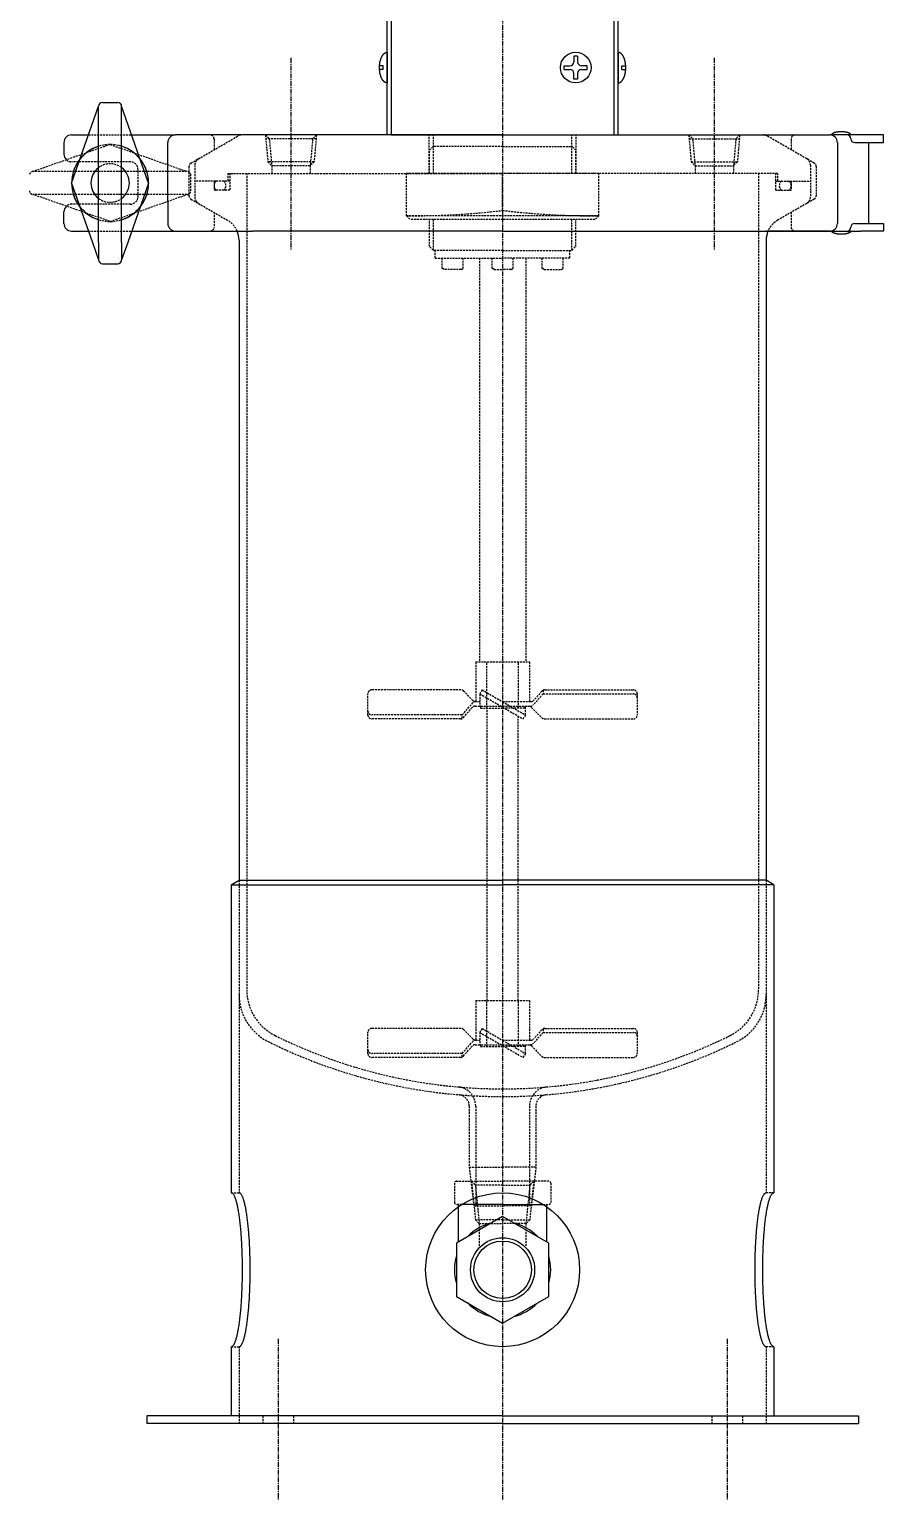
# Model space of a CAD drawing. Extents: x 249 to 1051, y 18 to 996.
# Drawn here: x 643.5 to 865.5, y 70.5 to 452.9 of the extents above; entities that cross this region are included whole.
import ezdxf

# ---------------------------------------------------------------- set-up
doc = ezdxf.new("R2010")
doc.units = 0
doc.linetypes.add('CENTER', pattern=[2, 1.25, -0.25, 0.25, -0.25])
doc.linetypes.add('DASHED', pattern=[0.75, 0.5, -0.25])
doc.layers.get('0').update_dxf_attribs({"linetype": 'CONTINUOUS'})
doc.layers.add('CENTER', color=1, linetype='CENTER')

msp = doc.modelspace()

# ---------------------------------------------------------------- linework, layer by layer
at = {"color": 7, "linetype": 'CONTINUOUS'}
for p, q in [((736.5, 425.52), (736.5, 505.52)), ((796.5, 425.52), (796.5, 505.52)), ((737.5, 460.52), (737.5, 425.52)), ((795.5, 425.52), (795.5, 460.52)), ((736.5, 447), (736.5, 439.03)), ((786, 446.02), (785, 446.02)), ((785, 446.02), (785, 444.52)), ((786, 446.02), (786, 444.52)), ((796.5, 447), (796.5, 439.03)), ((735.5, 443.52), (734.52, 443.52)), ((735.5, 442.52), (734.52, 442.52)), ((735.5, 442.52), (735.5, 443.52)), ((782.5, 442.52), (782.5, 443.52)), ((782.5, 443.52), (784, 443.52)), ((782.5, 442.52), (784, 442.52)), ((785, 440.02), (785, 441.52)), ((786, 440.02), (785, 440.02)), ((786, 441.52), (786, 440.02)), ((788.5, 443.52), (787, 443.52)), ((787, 442.52), (788.5, 442.52)), ((788.5, 442.52), (788.5, 443.52)), ((797.5, 443.52), (798.49, 443.52)), ((797.5, 442.52), (797.5, 443.52)), ((797.5, 442.52), (798.49, 442.52)), ((654.5, 413.02), (661.5, 432.98)), ((654.5, 413.02), (661.5, 432.98)), ((661.5, 397.52), (661.5, 432.98)), ((662.5, 433.98), (666.5, 433.98)), ((662.5, 433.98), (666.5, 433.98)), ((667.5, 397.52), (667.5, 432.98)), ((674.5, 413.02), (667.5, 432.98)), ((674.5, 413.02), (667.5, 432.98)), ((654.5, 425.52), (658.88, 425.52)), ((670.12, 425.52), (681.5, 425.52)), ((701.5, 425.52), (681.5, 425.52)), ((766.5, 425.52), (701.5, 425.52)), ((737.5, 425.52), (736.5, 425.52)), ((737.5, 425.52), (766.5, 425.52)), ((766.5, 425.52), (851.5, 425.52)), ((766.5, 425.52), (795.5, 425.52)), ((795.5, 425.52), (796.5, 425.52)), ((834.27, 425.52), (842.5, 425.52)), ((842.5, 425.52), (851.5, 425.52)), ((865.5, 425.52), (851.5, 425.52)), ((857, 424.52), (857, 424.52)), ((865.5, 423.52), (865.5, 425.52)), ((652.5, 423.52), (652.5, 420.52)), ((679.5, 417.76), (679.5, 423.52)), ((853.5, 423.52), (853.5, 402.52)), ((858, 423.52), (861.58, 423.52)), ((861.58, 423.52), (861.58, 402.52)), ((861.58, 423.52), (865.5, 423.52)), ((679.5, 408.27), (679.5, 417.76)), ((654.5, 413.02), (659.93, 397.52)), ((674.5, 413.02), (669.07, 397.52)), ((652.5, 402.52), (652.5, 405.52)), ((679.5, 408.27), (679.5, 402.52)), ((858, 402.52), (861.58, 402.52)), ((861.58, 402.52), (865.5, 402.52)), ((865.5, 402.52), (865.5, 400.52)), ((654.5, 400.52), (658.88, 400.52)), ((670.12, 400.52), (681.5, 400.52)), ((681.5, 400.52), (701.5, 400.52)), ((698, 398.16), (698, 231.83)), ((766.5, 400.52), (701.5, 400.52)), ((766.5, 400.52), (851.5, 400.52)), ((842.5, 400.52), (835, 400.52)), ((835, 398.16), (835, 231.83)), ((851.5, 400.52), (842.5, 400.52)), ((851.5, 400.52), (859.58, 400.52)), ((857, 401.52), (857, 401.52)), ((865.5, 400.52), (859.58, 400.52)), ((659.93, 397.52), (661.5, 393.05)), ((661.5, 397.52), (661.5, 393.05)), ((669.07, 397.52), (667.5, 393.05)), ((667.5, 397.52), (667.5, 393.05)), ((662.5, 392.05), (666.5, 392.05)), ((662.5, 392.05), (666.5, 392.05)), ((696, 230.54), (698, 231.83)), ((696, 230.54), (696, 150.52)), ((696, 230.54), (766.5, 230.54)), ((698, 231.83), (766.5, 231.83)), ((835, 231.83), (766.5, 231.83)), ((837, 230.54), (766.5, 230.54)), ((837, 230.54), (835, 231.83)), ((837, 230.54), (837, 150.52)), ((755, 137.73), (755, 146.88)), ((766.5, 147.52), (755.97, 147.52)), ((766.5, 147.52), (777.04, 147.52)), ((778, 137.73), (778, 146.88)), ((766.5, 144.37), (754.5, 137.44)), ((778.5, 137.44), (766.5, 144.37)), ((754.5, 137.44), (754.5, 123.59)), ((778.5, 123.59), (778.5, 137.44)), ((754.5, 123.59), (766.5, 116.66)), ((766.5, 116.66), (778.5, 123.59)), ((696, 110.52), (696, 92.52)), ((837, 110.52), (837, 92.52)), ((766.5, 92.52), (674, 92.52)), ((674, 92.52), (674, 90.52)), ((766.5, 92.52), (859, 92.52)), ((859, 92.52), (859, 90.52)), ((766.5, 90.52), (674, 90.52)), ((766.5, 90.52), (859, 90.52))]:
    msp.add_line(p, q, dxfattribs=at)
at = {"color": 3, "linetype": 'DASHED'}
for p, q in [((658.88, 425.52), (670.12, 425.52)), ((685.5, 418.19), (697.73, 425.25)), ((691.5, 424.52), (691.5, 421.65)), ((704.87, 425.52), (705.87, 424.52)), ((704.87, 425.52), (705.5, 418.52)), ((718.04, 424.52), (704.96, 424.52)), ((705.87, 424.52), (706.5, 417.52)), ((717.13, 424.52), (716.5, 417.52)), ((718.13, 425.52), (717.13, 424.52)), ((718.13, 425.52), (717.5, 418.52)), ((747.4, 415.52), (747.4, 425.52)), ((748.5, 418.52), (748.5, 425.52)), ((748.5, 415.52), (748.5, 425.52)), ((784.5, 415.52), (784.5, 425.52)), ((784.5, 418.52), (784.5, 425.52)), ((785.6, 415.52), (785.6, 425.52)), ((814.88, 425.52), (815.5, 418.52)), ((814.88, 425.52), (815.88, 424.52)), ((814.97, 424.52), (828.04, 424.52)), ((815.88, 424.52), (816.5, 417.52)), ((827.13, 424.52), (826.5, 417.52)), ((828.13, 425.52), (827.13, 424.52)), ((828.13, 425.52), (827.5, 418.52)), ((847.5, 418.19), (835.27, 425.25)), ((841.5, 424.52), (841.5, 421.65)), ((664.5, 423.02), (644.53, 416.02)), ((664.5, 423.02), (644.53, 416.02)), ((664.5, 423.02), (684.47, 416.02)), ((664.5, 423.02), (684.47, 416.02)), ((747.5, 421.52), (748.5, 422.52)), ((747.5, 415.52), (747.5, 421.52)), ((766.5, 422.52), (748.5, 422.52)), ((766.5, 422.52), (784.5, 422.52)), ((785.5, 421.52), (784.5, 422.52)), ((785.5, 415.52), (785.5, 421.52)), ((669.75, 418.52), (654.5, 418.52)), ((685, 417.32), (685, 409.71)), ((686.5, 417.61), (686.5, 409.42)), ((717.5, 418.52), (705.5, 418.52)), ((705.5, 418.52), (706.5, 417.52)), ((716.5, 417.52), (706.5, 417.52)), ((706.5, 417.52), (706.5, 415.52)), ((717.5, 418.52), (716.5, 417.52)), ((716.5, 417.52), (716.5, 415.52)), ((815.5, 418.52), (816.5, 417.52)), ((815.5, 418.52), (827.5, 418.52)), ((816.5, 417.52), (816.5, 415.52)), ((816.5, 417.52), (826.5, 417.52)), ((827.5, 418.52), (826.5, 417.52)), ((826.5, 417.52), (826.5, 415.52)), ((846.5, 417.61), (846.5, 409.42)), ((848, 417.32), (848, 409.71)), ((684.47, 416.02), (644.53, 416.02)), ((684.47, 416.02), (644.53, 416.02)), ((671.75, 409.52), (671.75, 416.52)), ((685.47, 411.02), (685.47, 415.02)), ((685.47, 411.02), (685.47, 415.02)), ((695.6, 413.52), (686.5, 413.52)), ((691.5, 413.52), (691.5, 411.12)), ((695.1, 415.52), (695.1, 413.52)), ((695.1, 415.52), (766.5, 415.52)), ((695.6, 415.52), (695.6, 411.12)), ((700, 415.52), (700, 203.32)), ((791.5, 415.52), (741.5, 415.52)), ((741.5, 404.52), (741.5, 415.52)), ((837.9, 415.52), (766.5, 415.52)), ((766.5, 405.89), (766.5, 415.52)), ((791.5, 404.52), (791.5, 415.52)), ((833, 415.52), (833, 203.32)), ((837.4, 415.52), (837.4, 411.12)), ((837.4, 413.52), (846.5, 413.52)), ((837.9, 415.52), (837.9, 413.52)), ((841.5, 413.52), (841.5, 411.12)), ((684.47, 410.02), (644.53, 410.02)), ((684.47, 410.02), (644.53, 410.02)), ((664.5, 403.02), (644.53, 410.02)), ((664.5, 403.02), (644.53, 410.02)), ((664.5, 403.02), (684.47, 410.02)), ((664.5, 403.02), (684.47, 410.02)), ((695.6, 411.12), (691.5, 411.12)), ((837.4, 411.12), (841.5, 411.12)), ((669.75, 407.52), (654.5, 407.52)), ((685.5, 408.84), (695, 403.36)), ((691.5, 405.38), (691.5, 401.52)), ((847.5, 408.84), (838, 403.36)), ((841.5, 405.38), (841.5, 401.52)), ((791.5, 404.52), (741.5, 404.52)), ((741.5, 404.52), (742.5, 403.52)), ((790.5, 403.52), (742.5, 403.52)), ((747.5, 396.52), (747.5, 403.52)), ((748.5, 395.52), (748.5, 403.52)), ((784.5, 395.52), (784.5, 403.52)), ((785.5, 396.52), (785.5, 403.52)), ((791.5, 404.52), (790.5, 403.52)), ((658.88, 400.52), (670.12, 400.52)), ((748.5, 395.52), (747.5, 396.52)), ((748.5, 395.52), (747.5, 396.52)), ((766.5, 395.52), (748.5, 395.52)), ((749, 393.52), (749, 395.52)), ((766.5, 395.52), (784.5, 395.52)), ((784, 393.52), (784, 395.52)), ((784.5, 395.52), (785.5, 396.52)), ((784.5, 395.52), (785.5, 396.52)), ((749, 393.52), (766.5, 393.52)), ((750.75, 390.82), (750.75, 393.52)), ((751.27, 390.52), (750.75, 390.82)), ((755.73, 390.52), (751.27, 390.52)), ((755.73, 390.52), (756.25, 390.82)), ((756.25, 390.82), (756.25, 393.52)), ((760.5, 393.52), (760.5, 288.52)), ((763.75, 390.82), (763.75, 393.52)), ((764.27, 390.52), (763.75, 390.82)), ((764.27, 390.52), (766.5, 390.52)), ((784, 393.52), (766.5, 393.52)), ((768.73, 390.52), (766.5, 390.52)), ((768.73, 390.52), (769.25, 390.82)), ((769.25, 390.82), (769.25, 393.52)), ((772.5, 393.52), (772.5, 288.52)), ((776.75, 390.82), (776.75, 393.52)), ((777.27, 390.52), (776.75, 390.82)), ((777.27, 390.52), (781.73, 390.52)), ((781.73, 390.52), (782.25, 390.82)), ((782.25, 390.82), (782.25, 393.52)), ((759.5, 288.52), (766.5, 288.52)), ((759.5, 288.52), (759.5, 278.22)), ((762.4, 276.52), (762.4, 288.52)), ((766.5, 288.52), (773.5, 288.52)), ((770.6, 276.52), (770.6, 288.52)), ((773.5, 288.52), (773.5, 278.22)), ((731.5, 274.72), (731.5, 280.26)), ((755.63, 281.26), (732.5, 281.26)), ((758.75, 278.51), (756.34, 280.96)), ((761.17, 281.26), (760.57, 280.22)), ((760.57, 280.22), (766.5, 276.79)), ((760.57, 280.22), (760.57, 277.02)), ((761.17, 281.26), (766.5, 278.18)), ((777, 280.22), (774.48, 277.36)), ((776.7, 280.92), (774.62, 278.56)), ((777, 281.15), (777, 280.22)), ((777, 280.22), (800.5, 280.22)), ((777.45, 281.26), (800.5, 281.26)), ((801.5, 280.26), (801.5, 274.72)), ((756, 274.76), (758.75, 277.88)), ((756.3, 274.06), (758.61, 276.68)), ((759.36, 277.02), (766.11, 277.02)), ((759.46, 278.22), (760.57, 278.22)), ((760.75, 277.02), (760.75, 276.52)), ((760.75, 276.52), (766.5, 276.52)), ((762.5, 200.52), (762.5, 276.52)), ((766.11, 277.02), (766.5, 277.02)), ((766.5, 278.22), (773.87, 278.22)), ((766.5, 278.18), (772.43, 274.76)), ((766.5, 277.02), (768.51, 277.02)), ((766.5, 276.79), (771.83, 273.72)), ((766.5, 276.52), (766.98, 276.52)), ((772.25, 276.52), (766.98, 276.52)), ((768.51, 277.02), (773.73, 277.02)), ((772.25, 277.02), (772.25, 276.52)), ((772.43, 274.76), (772.43, 277.02)), ((773.99, 276.72), (776.66, 274.01)), ((756, 274.76), (732.5, 274.76)), ((755.55, 273.72), (732.5, 273.72)), ((756, 273.82), (756, 274.76)), ((770.5, 200.52), (770.5, 274.04)), ((772.43, 274.76), (771.83, 273.72)), ((777.38, 273.72), (800.5, 273.72)), ((698, 231.83), (698, 150.52)), ((835, 231.83), (835, 150.52)), ((759.5, 200.52), (759.5, 190.22)), ((759.5, 200.52), (766.5, 200.52)), ((762.4, 188.52), (762.4, 200.52)), ((766.5, 200.52), (773.5, 200.52)), ((770.6, 188.52), (770.6, 200.52)), ((773.5, 200.52), (773.5, 190.22)), ((731.5, 186.72), (731.5, 192.26)), ((755.63, 193.26), (732.5, 193.26)), ((758.75, 190.51), (756.34, 192.96)), ((761.17, 193.26), (760.57, 192.22)), ((760.57, 192.22), (760.57, 189.02)), ((760.57, 192.22), (766.5, 188.79)), ((761.17, 193.26), (766.5, 190.18)), ((777, 192.22), (774.48, 189.36)), ((776.7, 192.92), (774.62, 190.56)), ((777, 193.15), (777, 192.22)), ((777, 192.22), (800.5, 192.22)), ((777.45, 193.26), (800.5, 193.26)), ((801.5, 192.26), (801.5, 186.72)), ((756, 186.76), (758.75, 189.88)), ((756.3, 186.06), (758.61, 188.68)), ((759.36, 189.02), (766.11, 189.02)), ((759.46, 190.22), (760.57, 190.22)), ((760.75, 189.02), (760.75, 188.52)), ((760.75, 188.52), (766.5, 188.52)), ((766.11, 189.02), (766.5, 189.02)), ((766.5, 190.22), (773.87, 190.22)), ((766.5, 190.18), (772.43, 186.76)), ((766.5, 189.02), (768.51, 189.02)), ((766.5, 188.79), (771.83, 185.72)), ((766.5, 188.52), (766.98, 188.52)), ((772.25, 188.52), (766.98, 188.52)), ((768.51, 189.02), (773.73, 189.02)), ((772.25, 189.02), (772.25, 188.52)), ((772.43, 186.76), (772.43, 189.02)), ((773.99, 188.72), (776.66, 186.01)), ((756, 186.76), (732.5, 186.76)), ((755.55, 185.72), (732.5, 185.72)), ((756, 185.82), (756, 186.76)), ((772.43, 186.76), (771.83, 185.72)), ((777.38, 185.72), (800.5, 185.72)), ((757.85, 173.03), (757.85, 157.17)), ((759.5, 173.07), (759.5, 153.52)), ((773.5, 173.07), (773.5, 153.52)), ((775.15, 173.03), (775.15, 157.17)), ((757.85, 157.17), (766.5, 157.17)), ((757.85, 157.17), (758.27, 153.52)), ((775.15, 157.17), (766.5, 157.17)), ((775.15, 157.17), (774.73, 153.52)), ((754, 153.02), (754, 148.02)), ((754.5, 153.52), (766.5, 153.52)), ((758.27, 153.52), (759, 147.17)), ((758.43, 153.52), (759.43, 143.52)), ((758.43, 153.52), (759.43, 152.52)), ((759.5, 153.52), (759.5, 147.17)), ((778.5, 153.52), (766.5, 153.52)), ((773.5, 153.52), (773.5, 147.17)), ((774.57, 153.52), (773.57, 152.52)), ((774.57, 153.52), (773.57, 143.52)), ((774.73, 153.52), (774, 147.17)), ((779, 153.02), (779, 148.02)), ((696, 150.52), (698, 150.52)), ((766.5, 152.52), (759.43, 152.52)), ((759.43, 152.52), (760.43, 142.52)), ((766.5, 152.52), (773.57, 152.52)), ((773.57, 152.52), (772.57, 142.52)), ((837, 150.52), (835, 150.52)), ((755.97, 147.52), (754.5, 147.52)), ((755, 146.88), (755, 147.52)), ((759, 147.17), (766.5, 147.17)), ((774, 147.17), (766.5, 147.17)), ((777.04, 147.52), (778.5, 147.52)), ((778, 146.88), (778, 147.52)), ((766.5, 143.52), (759.43, 143.52)), ((759.43, 143.52), (760.43, 142.52)), ((760.43, 142.52), (766.5, 142.52)), ((760.43, 142.52), (760.43, 136.52)), ((766.5, 143.52), (773.57, 143.52)), ((772.57, 142.52), (766.5, 142.52)), ((773.57, 143.52), (772.57, 142.52)), ((772.57, 142.52), (772.57, 136.52)), ((696, 110.52), (698, 110.52)), ((698, 110.52), (698, 90.52)), ((837, 110.52), (835, 110.52)), ((835, 110.52), (835, 90.52)), ((704.16, 92.52), (704.16, 90.52)), ((712.16, 92.52), (712.16, 90.52)), ((820.84, 92.52), (820.84, 90.52)), ((828.84, 92.52), (828.84, 90.52))]:
    msp.add_line(p, q, dxfattribs=at)
at = {"color": 7, "linetype": 'CONTINUOUS'}
for points in [[(736.5, 439.03, 0), (736.45, 439.03, 0), (736.4, 439.04, 0), (736.35, 439.04, 0), (736.3, 439.05, 0), (736.26, 439.06, 0), (736.21, 439.08, 0), (736.16, 439.09, 0), (736.11, 439.11, 0), (736.06, 439.13, 0), (736.01, 439.15, 0), (735.97, 439.18, 0), (735.92, 439.2, 0), (735.87, 439.23, 0), (735.83, 439.27, 0), (735.78, 439.3, 0), (735.74, 439.34, 0), (735.69, 439.37, 0), (735.65, 439.42, 0), (735.6, 439.46, 0), (735.56, 439.5, 0), (735.51, 439.55, 0), (735.47, 439.6, 0), (735.43, 439.65, 0), (735.39, 439.7, 0), (735.35, 439.76, 0), (735.31, 439.82, 0), (735.27, 439.88, 0), (735.23, 439.94, 0), (735.2, 440, 0), (735.16, 440.06, 0), (735.12, 440.13, 0), (735.09, 440.2, 0), (735.05, 440.27, 0), (735.02, 440.34, 0), (734.99, 440.41, 0), (734.96, 440.49, 0), (734.92, 440.57, 0), (734.89, 440.64, 0), (734.87, 440.72, 0), (734.84, 440.8, 0), (734.81, 440.88, 0), (734.78, 440.97, 0), (734.76, 441.05, 0), (734.74, 441.14, 0), (734.71, 441.23, 0), (734.69, 441.31, 0), (734.67, 441.4, 0), (734.65, 441.49, 0), (734.63, 441.58, 0), (734.62, 441.67, 0), (734.6, 441.77, 0), (734.59, 441.86, 0), (734.57, 441.95, 0), (734.56, 442.05, 0), (734.55, 442.14, 0), (734.54, 442.24, 0), (734.53, 442.33, 0), (734.52, 442.43, 0), (734.52, 442.53, 0), (734.51, 442.63, 0), (734.51, 442.72, 0), (734.5, 442.82, 0), (734.5, 442.92, 0), (734.5, 443.02, 0), (734.5, 443.11, 0), (734.5, 443.21, 0), (734.51, 443.31, 0), (734.51, 443.41, 0), (734.52, 443.5, 0), (734.52, 443.6, 0), (734.53, 443.7, 0), (734.54, 443.79, 0), (734.55, 443.89, 0), (734.56, 443.98, 0), (734.57, 444.08, 0), (734.59, 444.17, 0), (734.6, 444.27, 0), (734.62, 444.36, 0), (734.63, 444.45, 0), (734.65, 444.54, 0), (734.67, 444.63, 0), (734.69, 444.72, 0), (734.71, 444.81, 0), (734.74, 444.89, 0), (734.76, 444.98, 0), (734.78, 445.06, 0), (734.81, 445.15, 0), (734.84, 445.23, 0), (734.87, 445.31, 0), (734.89, 445.39, 0), (734.92, 445.47, 0), (734.96, 445.54, 0), (734.99, 445.62, 0), (735.02, 445.69, 0), (735.05, 445.76, 0), (735.09, 445.83, 0), (735.12, 445.9, 0), (735.16, 445.97, 0), (735.2, 446.03, 0), (735.23, 446.1, 0), (735.27, 446.16, 0), (735.31, 446.22, 0), (735.35, 446.27, 0), (735.39, 446.33, 0), (735.43, 446.38, 0), (735.47, 446.43, 0), (735.51, 446.48, 0), (735.56, 446.53, 0), (735.6, 446.57, 0), (735.65, 446.62, 0), (735.69, 446.66, 0), (735.74, 446.7, 0), (735.78, 446.73, 0), (735.83, 446.77, 0), (735.87, 446.8, 0), (735.92, 446.83, 0), (735.97, 446.86, 0), (736.01, 446.88, 0), (736.06, 446.9, 0), (736.11, 446.92, 0), (736.16, 446.94, 0), (736.21, 446.96, 0), (736.26, 446.97, 0), (736.3, 446.98, 0), (736.35, 446.99, 0), (736.4, 446.99, 0), (736.45, 447, 0), (736.5, 447, 0)], [(796.5, 439.03, 0), (796.55, 439.03, 0), (796.6, 439.04, 0), (796.65, 439.04, 0), (796.7, 439.05, 0), (796.75, 439.06, 0), (796.79, 439.08, 0), (796.84, 439.09, 0), (796.89, 439.11, 0), (796.94, 439.13, 0), (796.99, 439.15, 0), (797.03, 439.18, 0), (797.08, 439.2, 0), (797.13, 439.23, 0), (797.17, 439.27, 0), (797.22, 439.3, 0), (797.27, 439.34, 0), (797.31, 439.37, 0), (797.36, 439.42, 0), (797.4, 439.46, 0), (797.44, 439.5, 0), (797.49, 439.55, 0), (797.53, 439.6, 0), (797.57, 439.65, 0), (797.61, 439.7, 0), (797.65, 439.76, 0), (797.69, 439.82, 0), (797.73, 439.88, 0), (797.77, 439.94, 0), (797.81, 440, 0), (797.84, 440.06, 0), (797.88, 440.13, 0), (797.91, 440.2, 0), (797.95, 440.27, 0), (797.98, 440.34, 0), (798.01, 440.41, 0), (798.05, 440.49, 0), (798.08, 440.57, 0), (798.11, 440.64, 0), (798.14, 440.72, 0), (798.16, 440.8, 0), (798.19, 440.88, 0), (798.22, 440.97, 0), (798.24, 441.05, 0), (798.26, 441.14, 0), (798.29, 441.23, 0), (798.31, 441.31, 0), (798.33, 441.4, 0), (798.35, 441.49, 0), (798.37, 441.58, 0), (798.38, 441.67, 0), (798.4, 441.77, 0), (798.41, 441.86, 0), (798.43, 441.95, 0), (798.44, 442.05, 0), (798.45, 442.14, 0), (798.46, 442.24, 0), (798.47, 442.33, 0), (798.48, 442.43, 0), (798.49, 442.53, 0), (798.49, 442.63, 0), (798.5, 442.72, 0), (798.5, 442.82, 0), (798.5, 442.92, 0), (798.5, 443.02, 0), (798.5, 443.11, 0), (798.5, 443.21, 0), (798.5, 443.31, 0), (798.49, 443.41, 0), (798.49, 443.5, 0), (798.48, 443.6, 0), (798.47, 443.7, 0), (798.46, 443.79, 0), (798.45, 443.89, 0), (798.44, 443.98, 0), (798.43, 444.08, 0), (798.41, 444.17, 0), (798.4, 444.27, 0), (798.38, 444.36, 0), (798.37, 444.45, 0), (798.35, 444.54, 0), (798.33, 444.63, 0), (798.31, 444.72, 0), (798.29, 444.81, 0), (798.26, 444.89, 0), (798.24, 444.98, 0), (798.22, 445.06, 0), (798.19, 445.15, 0), (798.16, 445.23, 0), (798.14, 445.31, 0), (798.11, 445.39, 0), (798.08, 445.47, 0), (798.05, 445.54, 0), (798.01, 445.62, 0), (797.98, 445.69, 0), (797.95, 445.76, 0), (797.91, 445.83, 0), (797.88, 445.9, 0), (797.84, 445.97, 0), (797.81, 446.03, 0), (797.77, 446.1, 0), (797.73, 446.16, 0), (797.69, 446.22, 0), (797.65, 446.27, 0), (797.61, 446.33, 0), (797.57, 446.38, 0), (797.53, 446.43, 0), (797.49, 446.48, 0), (797.44, 446.53, 0), (797.4, 446.57, 0), (797.36, 446.62, 0), (797.31, 446.66, 0), (797.27, 446.7, 0), (797.22, 446.73, 0), (797.17, 446.77, 0), (797.13, 446.8, 0), (797.08, 446.83, 0), (797.03, 446.86, 0), (796.99, 446.88, 0), (796.94, 446.9, 0), (796.89, 446.92, 0), (796.84, 446.94, 0), (796.79, 446.96, 0), (796.75, 446.97, 0), (796.7, 446.98, 0), (796.65, 446.99, 0), (796.6, 446.99, 0), (796.55, 447, 0), (796.5, 447, 0)], [(857, 425.52, 0), (857, 425.54, 0), (857, 425.56, 0), (856.99, 425.58, 0), (856.99, 425.6, 0), (856.98, 425.62, 0), (856.97, 425.64, 0), (856.96, 425.66, 0), (856.95, 425.68, 0), (856.94, 425.7, 0), (856.93, 425.72, 0), (856.91, 425.74, 0), (856.89, 425.75, 0), (856.87, 425.77, 0), (856.86, 425.79, 0), (856.83, 425.81, 0), (856.81, 425.83, 0), (856.79, 425.85, 0), (856.76, 425.87, 0), (856.73, 425.89, 0), (856.71, 425.9, 0), (856.68, 425.92, 0), (856.64, 425.94, 0), (856.61, 425.96, 0), (856.58, 425.97, 0), (856.54, 425.99, 0), (856.51, 426.01, 0), (856.47, 426.02, 0), (856.43, 426.04, 0), (856.39, 426.05, 0), (856.35, 426.07, 0), (856.31, 426.08, 0), (856.27, 426.1, 0), (856.23, 426.11, 0), (856.18, 426.13, 0), (856.13, 426.14, 0), (856.09, 426.15, 0), (856.04, 426.17, 0), (855.99, 426.18, 0), (855.94, 426.19, 0), (855.89, 426.2, 0), (855.84, 426.21, 0), (855.79, 426.22, 0), (855.73, 426.23, 0), (855.68, 426.24, 0), (855.62, 426.25, 0), (855.57, 426.26, 0), (855.51, 426.27, 0), (855.46, 426.28, 0), (855.4, 426.28, 0), (855.34, 426.29, 0), (855.28, 426.3, 0), (855.23, 426.3, 0), (855.17, 426.31, 0), (855.11, 426.31, 0), (855.05, 426.32, 0), (854.99, 426.32, 0), (854.93, 426.33, 0), (854.87, 426.33, 0), (854.81, 426.33, 0), (854.75, 426.33, 0), (854.68, 426.34, 0), (854.62, 426.34, 0), (854.56, 426.34, 0), (854.5, 426.34, 0), (854.44, 426.34, 0), (854.38, 426.34, 0), (854.32, 426.34, 0), (854.26, 426.33, 0), (854.19, 426.33, 0), (854.13, 426.33, 0), (854.07, 426.33, 0), (854.01, 426.32, 0), (853.95, 426.32, 0), (853.89, 426.31, 0), (853.83, 426.31, 0), (853.77, 426.3, 0), (853.72, 426.3, 0), (853.66, 426.29, 0), (853.6, 426.28, 0), (853.54, 426.28, 0), (853.49, 426.27, 0), (853.43, 426.26, 0), (853.38, 426.25, 0), (853.32, 426.24, 0), (853.27, 426.23, 0), (853.22, 426.22, 0), (853.16, 426.21, 0), (853.11, 426.2, 0), (853.06, 426.19, 0), (853.01, 426.18, 0), (852.96, 426.17, 0), (852.91, 426.15, 0), (852.87, 426.14, 0), (852.82, 426.13, 0), (852.78, 426.11, 0), (852.73, 426.1, 0), (852.69, 426.08, 0), (852.65, 426.07, 0), (852.61, 426.05, 0), (852.57, 426.04, 0), (852.53, 426.02, 0), (852.49, 426.01, 0), (852.46, 425.99, 0), (852.42, 425.97, 0), (852.39, 425.96, 0), (852.36, 425.94, 0), (852.33, 425.92, 0), (852.3, 425.9, 0), (852.27, 425.89, 0), (852.24, 425.87, 0), (852.21, 425.85, 0), (852.19, 425.83, 0), (852.17, 425.81, 0), (852.15, 425.79, 0), (852.13, 425.77, 0), (852.11, 425.75, 0), (852.09, 425.74, 0), (852.08, 425.72, 0), (852.06, 425.7, 0), (852.05, 425.68, 0), (852.04, 425.66, 0), (852.03, 425.64, 0), (852.02, 425.62, 0), (852.01, 425.6, 0), (852.01, 425.58, 0), (852, 425.56, 0), (852, 425.54, 0), (852, 425.52, 0)], [(857, 400.52, 0), (857, 400.5, 0), (857, 400.48, 0), (856.99, 400.46, 0), (856.99, 400.44, 0), (856.98, 400.42, 0), (856.97, 400.4, 0), (856.96, 400.38, 0), (856.95, 400.36, 0), (856.94, 400.34, 0), (856.93, 400.32, 0), (856.91, 400.3, 0), (856.89, 400.28, 0), (856.87, 400.26, 0), (856.86, 400.24, 0), (856.83, 400.22, 0), (856.81, 400.2, 0), (856.79, 400.18, 0), (856.76, 400.17, 0), (856.73, 400.15, 0), (856.71, 400.13, 0), (856.68, 400.11, 0), (856.64, 400.09, 0), (856.61, 400.08, 0), (856.58, 400.06, 0), (856.54, 400.04, 0), (856.51, 400.03, 0), (856.47, 400.01, 0), (856.43, 400, 0), (856.39, 399.98, 0), (856.35, 399.96, 0), (856.31, 399.95, 0), (856.27, 399.94, 0), (856.23, 399.92, 0), (856.18, 399.91, 0), (856.13, 399.89, 0), (856.09, 399.88, 0), (856.04, 399.87, 0), (855.99, 399.86, 0), (855.94, 399.84, 0), (855.89, 399.83, 0), (855.84, 399.82, 0), (855.79, 399.81, 0), (855.73, 399.8, 0), (855.68, 399.79, 0), (855.62, 399.78, 0), (855.57, 399.77, 0), (855.51, 399.76, 0), (855.46, 399.76, 0), (855.4, 399.75, 0), (855.34, 399.74, 0), (855.28, 399.74, 0), (855.23, 399.73, 0), (855.17, 399.72, 0), (855.11, 399.72, 0), (855.05, 399.71, 0), (854.99, 399.71, 0), (854.93, 399.71, 0), (854.87, 399.7, 0), (854.81, 399.7, 0), (854.75, 399.7, 0), (854.68, 399.7, 0), (854.62, 399.69, 0), (854.56, 399.69, 0), (854.5, 399.69, 0), (854.44, 399.69, 0), (854.38, 399.69, 0), (854.32, 399.7, 0), (854.26, 399.7, 0), (854.19, 399.7, 0), (854.13, 399.7, 0), (854.07, 399.71, 0), (854.01, 399.71, 0), (853.95, 399.71, 0), (853.89, 399.72, 0), (853.83, 399.72, 0), (853.77, 399.73, 0), (853.72, 399.74, 0), (853.66, 399.74, 0), (853.6, 399.75, 0), (853.54, 399.76, 0), (853.49, 399.76, 0), (853.43, 399.77, 0), (853.38, 399.78, 0), (853.32, 399.79, 0), (853.27, 399.8, 0), (853.22, 399.81, 0), (853.16, 399.82, 0), (853.11, 399.83, 0), (853.06, 399.84, 0), (853.01, 399.86, 0), (852.96, 399.87, 0), (852.91, 399.88, 0), (852.87, 399.89, 0), (852.82, 399.91, 0), (852.78, 399.92, 0), (852.73, 399.94, 0), (852.69, 399.95, 0), (852.65, 399.96, 0), (852.61, 399.98, 0), (852.57, 400, 0), (852.53, 400.01, 0), (852.49, 400.03, 0), (852.46, 400.04, 0), (852.42, 400.06, 0), (852.39, 400.08, 0), (852.36, 400.09, 0), (852.33, 400.11, 0), (852.3, 400.13, 0), (852.27, 400.15, 0), (852.24, 400.17, 0), (852.21, 400.18, 0), (852.19, 400.2, 0), (852.17, 400.22, 0), (852.15, 400.24, 0), (852.13, 400.26, 0), (852.11, 400.28, 0), (852.09, 400.3, 0), (852.08, 400.32, 0), (852.06, 400.34, 0), (852.05, 400.36, 0), (852.04, 400.38, 0), (852.03, 400.4, 0), (852.02, 400.42, 0), (852.01, 400.44, 0), (852.01, 400.46, 0), (852, 400.48, 0), (852, 400.5, 0), (852, 400.52, 0)], [(696, 110.52, 0), (696.07, 110.52, 0), (696.14, 110.54, 0), (696.21, 110.57, 0), (696.28, 110.61, 0), (696.36, 110.67, 0), (696.43, 110.73, 0), (696.5, 110.81, 0), (696.57, 110.9, 0), (696.63, 111, 0), (696.71, 111.12, 0), (696.77, 111.24, 0), (696.84, 111.38, 0), (696.91, 111.53, 0), (696.98, 111.69, 0), (697.04, 111.86, 0), (697.11, 112.04, 0), (697.17, 112.23, 0), (697.24, 112.44, 0), (697.3, 112.65, 0), (697.37, 112.88, 0), (697.43, 113.11, 0), (697.49, 113.36, 0), (697.55, 113.62, 0), (697.61, 113.89, 0), (697.67, 114.17, 0), (697.73, 114.45, 0), (697.78, 114.75, 0), (697.84, 115.06, 0), (697.89, 115.37, 0), (697.95, 115.7, 0), (698, 116.03, 0), (698.05, 116.37, 0), (698.1, 116.73, 0), (698.15, 117.08, 0), (698.19, 117.45, 0), (698.24, 117.83, 0), (698.28, 118.21, 0), (698.33, 118.6, 0), (698.37, 119, 0), (698.41, 119.41, 0), (698.45, 119.82, 0), (698.49, 120.23, 0), (698.52, 120.66, 0), (698.55, 121.09, 0), (698.59, 121.52, 0), (698.62, 121.97, 0), (698.65, 122.41, 0), (698.68, 122.86, 0), (698.7, 123.32, 0), (698.73, 123.78, 0), (698.75, 124.24, 0), (698.77, 124.71, 0), (698.79, 125.18, 0), (698.81, 125.66, 0), (698.83, 126.13, 0), (698.84, 126.61, 0), (698.86, 127.1, 0), (698.87, 127.58, 0), (698.88, 128.07, 0), (698.88, 128.56, 0), (698.89, 129.04, 0), (698.89, 129.53, 0), (698.9, 130.03, 0), (698.9, 130.52, 0), (698.9, 131.01, 0), (698.89, 131.5, 0), (698.89, 131.99, 0), (698.88, 132.48, 0), (698.88, 132.97, 0), (698.87, 133.45, 0), (698.86, 133.94, 0), (698.84, 134.42, 0), (698.83, 134.9, 0), (698.81, 135.38, 0), (698.79, 135.85, 0), (698.77, 136.32, 0), (698.75, 136.79, 0), (698.73, 137.25, 0), (698.7, 137.71, 0), (698.68, 138.17, 0), (698.65, 138.62, 0), (698.62, 139.07, 0), (698.59, 139.51, 0), (698.55, 139.94, 0), (698.52, 140.37, 0), (698.49, 140.8, 0), (698.45, 141.22, 0), (698.41, 141.63, 0), (698.37, 142.03, 0), (698.33, 142.43, 0), (698.28, 142.82, 0), (698.24, 143.2, 0), (698.19, 143.58, 0), (698.15, 143.95, 0), (698.1, 144.31, 0), (698.05, 144.66, 0), (698, 145, 0), (697.95, 145.34, 0), (697.89, 145.66, 0), (697.84, 145.98, 0), (697.78, 146.28, 0), (697.73, 146.58, 0), (697.67, 146.87, 0), (697.61, 147.15, 0), (697.55, 147.41, 0), (697.49, 147.67, 0), (697.43, 147.92, 0), (697.37, 148.16, 0), (697.3, 148.38, 0), (697.24, 148.6, 0), (697.17, 148.8, 0), (697.11, 148.99, 0), (697.04, 149.18, 0), (696.98, 149.35, 0), (696.91, 149.51, 0), (696.84, 149.66, 0), (696.77, 149.79, 0), (696.71, 149.92, 0), (696.63, 150.03, 0), (696.57, 150.13, 0), (696.5, 150.22, 0), (696.43, 150.3, 0), (696.36, 150.37, 0), (696.28, 150.42, 0), (696.21, 150.46, 0), (696.14, 150.49, 0), (696.07, 150.51, 0), (696, 150.52, 0)], [(837, 110.52, 0), (836.93, 110.52, 0), (836.86, 110.54, 0), (836.79, 110.57, 0), (836.72, 110.61, 0), (836.65, 110.67, 0), (836.58, 110.73, 0), (836.51, 110.81, 0), (836.44, 110.9, 0), (836.37, 111, 0), (836.3, 111.12, 0), (836.23, 111.24, 0), (836.16, 111.38, 0), (836.09, 111.53, 0), (836.02, 111.69, 0), (835.96, 111.86, 0), (835.89, 112.04, 0), (835.83, 112.23, 0), (835.76, 112.44, 0), (835.7, 112.65, 0), (835.64, 112.88, 0), (835.57, 113.11, 0), (835.51, 113.36, 0), (835.45, 113.62, 0), (835.39, 113.89, 0), (835.33, 114.17, 0), (835.28, 114.45, 0), (835.22, 114.75, 0), (835.16, 115.06, 0), (835.11, 115.37, 0), (835.06, 115.7, 0), (835, 116.03, 0), (834.95, 116.37, 0), (834.9, 116.73, 0), (834.85, 117.08, 0), (834.81, 117.45, 0), (834.76, 117.83, 0), (834.72, 118.21, 0), (834.67, 118.6, 0), (834.63, 119, 0), (834.59, 119.41, 0), (834.55, 119.82, 0), (834.52, 120.23, 0), (834.48, 120.66, 0), (834.45, 121.09, 0), (834.41, 121.52, 0), (834.38, 121.97, 0), (834.35, 122.41, 0), (834.33, 122.86, 0), (834.3, 123.32, 0), (834.27, 123.78, 0), (834.25, 124.24, 0), (834.23, 124.71, 0), (834.21, 125.18, 0), (834.19, 125.66, 0), (834.17, 126.13, 0), (834.16, 126.61, 0), (834.15, 127.1, 0), (834.14, 127.58, 0), (834.13, 128.07, 0), (834.12, 128.56, 0), (834.11, 129.04, 0), (834.11, 129.53, 0), (834.11, 130.03, 0), (834.11, 130.52, 0), (834.11, 131.01, 0), (834.11, 131.5, 0), (834.11, 131.99, 0), (834.12, 132.48, 0), (834.13, 132.97, 0), (834.14, 133.45, 0), (834.15, 133.94, 0), (834.16, 134.42, 0), (834.17, 134.9, 0), (834.19, 135.38, 0), (834.21, 135.85, 0), (834.23, 136.32, 0), (834.25, 136.79, 0), (834.27, 137.25, 0), (834.3, 137.71, 0), (834.33, 138.17, 0), (834.35, 138.62, 0), (834.38, 139.07, 0), (834.41, 139.51, 0), (834.45, 139.94, 0), (834.48, 140.37, 0), (834.52, 140.8, 0), (834.55, 141.22, 0), (834.59, 141.63, 0), (834.63, 142.03, 0), (834.67, 142.43, 0), (834.72, 142.82, 0), (834.76, 143.2, 0), (834.81, 143.58, 0), (834.85, 143.95, 0), (834.9, 144.31, 0), (834.95, 144.66, 0), (835, 145, 0), (835.06, 145.34, 0), (835.11, 145.66, 0), (835.16, 145.98, 0), (835.22, 146.28, 0), (835.28, 146.58, 0), (835.33, 146.87, 0), (835.39, 147.15, 0), (835.45, 147.41, 0), (835.51, 147.67, 0), (835.57, 147.92, 0), (835.64, 148.16, 0), (835.7, 148.38, 0), (835.76, 148.6, 0), (835.83, 148.8, 0), (835.89, 148.99, 0), (835.96, 149.18, 0), (836.02, 149.35, 0), (836.09, 149.51, 0), (836.16, 149.66, 0), (836.23, 149.79, 0), (836.3, 149.92, 0), (836.37, 150.03, 0), (836.44, 150.13, 0), (836.51, 150.22, 0), (836.58, 150.3, 0), (836.65, 150.37, 0), (836.72, 150.42, 0), (836.79, 150.46, 0), (836.86, 150.49, 0), (836.93, 150.51, 0), (837, 150.52, 0)]]:
    msp.add_polyline3d(points, dxfattribs=at)
at = {"color": 3, "linetype": 'DASHED'}
for points in [[(698, 110.52, 0), (698.07, 110.52, 0), (698.14, 110.54, 0), (698.21, 110.57, 0), (698.28, 110.61, 0), (698.36, 110.67, 0), (698.43, 110.73, 0), (698.5, 110.81, 0), (698.57, 110.9, 0), (698.63, 111, 0), (698.71, 111.12, 0), (698.77, 111.24, 0), (698.84, 111.38, 0), (698.91, 111.53, 0), (698.98, 111.69, 0), (699.04, 111.86, 0), (699.11, 112.04, 0), (699.17, 112.23, 0), (699.24, 112.44, 0), (699.3, 112.65, 0), (699.37, 112.88, 0), (699.43, 113.11, 0), (699.49, 113.36, 0), (699.55, 113.62, 0), (699.61, 113.89, 0), (699.67, 114.17, 0), (699.73, 114.45, 0), (699.78, 114.75, 0), (699.84, 115.06, 0), (699.89, 115.37, 0), (699.95, 115.7, 0), (700, 116.03, 0), (700.05, 116.37, 0), (700.1, 116.73, 0), (700.15, 117.08, 0), (700.19, 117.45, 0), (700.24, 117.83, 0), (700.28, 118.21, 0), (700.33, 118.6, 0), (700.37, 119, 0), (700.41, 119.41, 0), (700.45, 119.82, 0), (700.49, 120.23, 0), (700.52, 120.66, 0), (700.55, 121.09, 0), (700.59, 121.52, 0), (700.62, 121.97, 0), (700.65, 122.41, 0), (700.68, 122.86, 0), (700.7, 123.32, 0), (700.73, 123.78, 0), (700.75, 124.24, 0), (700.77, 124.71, 0), (700.79, 125.18, 0), (700.81, 125.66, 0), (700.83, 126.13, 0), (700.84, 126.61, 0), (700.86, 127.1, 0), (700.87, 127.58, 0), (700.88, 128.07, 0), (700.88, 128.56, 0), (700.89, 129.04, 0), (700.89, 129.53, 0), (700.9, 130.03, 0), (700.9, 130.52, 0), (700.9, 131.01, 0), (700.89, 131.5, 0), (700.89, 131.99, 0), (700.88, 132.48, 0), (700.88, 132.97, 0), (700.87, 133.45, 0), (700.86, 133.94, 0), (700.84, 134.42, 0), (700.83, 134.9, 0), (700.81, 135.38, 0), (700.79, 135.85, 0), (700.77, 136.32, 0), (700.75, 136.79, 0), (700.73, 137.25, 0), (700.7, 137.71, 0), (700.68, 138.17, 0), (700.65, 138.62, 0), (700.62, 139.07, 0), (700.59, 139.51, 0), (700.55, 139.94, 0), (700.52, 140.37, 0), (700.49, 140.8, 0), (700.45, 141.22, 0), (700.41, 141.63, 0), (700.37, 142.03, 0), (700.33, 142.43, 0), (700.28, 142.82, 0), (700.24, 143.2, 0), (700.19, 143.58, 0), (700.15, 143.95, 0), (700.1, 144.31, 0), (700.05, 144.66, 0), (700, 145, 0), (699.95, 145.34, 0), (699.89, 145.66, 0), (699.84, 145.98, 0), (699.78, 146.28, 0), (699.73, 146.58, 0), (699.67, 146.87, 0), (699.61, 147.15, 0), (699.55, 147.41, 0), (699.49, 147.67, 0), (699.43, 147.92, 0), (699.37, 148.16, 0), (699.3, 148.38, 0), (699.24, 148.6, 0), (699.17, 148.8, 0), (699.11, 148.99, 0), (699.04, 149.18, 0), (698.98, 149.35, 0), (698.91, 149.51, 0), (698.84, 149.66, 0), (698.77, 149.79, 0), (698.71, 149.92, 0), (698.63, 150.03, 0), (698.57, 150.13, 0), (698.5, 150.22, 0), (698.43, 150.3, 0), (698.36, 150.37, 0), (698.28, 150.42, 0), (698.21, 150.46, 0), (698.14, 150.49, 0), (698.07, 150.51, 0), (698, 150.52, 0)], [(835, 110.52, 0), (834.93, 110.52, 0), (834.86, 110.54, 0), (834.79, 110.57, 0), (834.72, 110.61, 0), (834.65, 110.67, 0), (834.58, 110.73, 0), (834.51, 110.81, 0), (834.44, 110.9, 0), (834.37, 111, 0), (834.3, 111.12, 0), (834.23, 111.24, 0), (834.16, 111.38, 0), (834.09, 111.53, 0), (834.02, 111.69, 0), (833.96, 111.86, 0), (833.89, 112.04, 0), (833.83, 112.23, 0), (833.76, 112.44, 0), (833.7, 112.65, 0), (833.64, 112.88, 0), (833.57, 113.11, 0), (833.51, 113.36, 0), (833.45, 113.62, 0), (833.39, 113.89, 0), (833.33, 114.17, 0), (833.28, 114.45, 0), (833.22, 114.75, 0), (833.16, 115.06, 0), (833.11, 115.37, 0), (833.06, 115.7, 0), (833, 116.03, 0), (832.95, 116.37, 0), (832.9, 116.73, 0), (832.85, 117.08, 0), (832.81, 117.45, 0), (832.76, 117.83, 0), (832.72, 118.21, 0), (832.67, 118.6, 0), (832.63, 119, 0), (832.59, 119.41, 0), (832.55, 119.82, 0), (832.52, 120.23, 0), (832.48, 120.66, 0), (832.45, 121.09, 0), (832.41, 121.52, 0), (832.38, 121.97, 0), (832.35, 122.41, 0), (832.32, 122.86, 0), (832.3, 123.32, 0), (832.27, 123.78, 0), (832.25, 124.24, 0), (832.23, 124.71, 0), (832.21, 125.18, 0), (832.19, 125.66, 0), (832.17, 126.13, 0), (832.16, 126.61, 0), (832.15, 127.1, 0), (832.14, 127.58, 0), (832.13, 128.07, 0), (832.12, 128.56, 0), (832.11, 129.04, 0), (832.11, 129.53, 0), (832.1, 130.03, 0), (832.1, 130.52, 0), (832.1, 131.01, 0), (832.11, 131.5, 0), (832.11, 131.99, 0), (832.12, 132.48, 0), (832.13, 132.97, 0), (832.14, 133.45, 0), (832.15, 133.94, 0), (832.16, 134.42, 0), (832.17, 134.9, 0), (832.19, 135.38, 0), (832.21, 135.85, 0), (832.23, 136.32, 0), (832.25, 136.79, 0), (832.27, 137.25, 0), (832.3, 137.71, 0), (832.32, 138.17, 0), (832.35, 138.62, 0), (832.38, 139.07, 0), (832.41, 139.51, 0), (832.45, 139.94, 0), (832.48, 140.37, 0), (832.52, 140.8, 0), (832.55, 141.22, 0), (832.59, 141.63, 0), (832.63, 142.03, 0), (832.67, 142.43, 0), (832.72, 142.82, 0), (832.76, 143.2, 0), (832.81, 143.58, 0), (832.85, 143.95, 0), (832.9, 144.31, 0), (832.95, 144.66, 0), (833, 145, 0), (833.06, 145.34, 0), (833.11, 145.66, 0), (833.16, 145.98, 0), (833.22, 146.28, 0), (833.28, 146.58, 0), (833.33, 146.87, 0), (833.39, 147.15, 0), (833.45, 147.41, 0), (833.51, 147.67, 0), (833.57, 147.92, 0), (833.64, 148.16, 0), (833.7, 148.38, 0), (833.76, 148.6, 0), (833.83, 148.8, 0), (833.89, 148.99, 0), (833.96, 149.18, 0), (834.02, 149.35, 0), (834.09, 149.51, 0), (834.16, 149.66, 0), (834.23, 149.79, 0), (834.3, 149.92, 0), (834.37, 150.03, 0), (834.44, 150.13, 0), (834.51, 150.22, 0), (834.58, 150.3, 0), (834.65, 150.37, 0), (834.72, 150.42, 0), (834.79, 150.46, 0), (834.86, 150.49, 0), (834.93, 150.51, 0), (835, 150.52, 0)]]:
    msp.add_polyline3d(points, dxfattribs=at)
at = {"color": 7, "linetype": 'CONTINUOUS'}
for centre, radius in [((785.5, 443.02), 3.98), ((766.5, 130.52), 20), ((766.5, 130.52), 8.33), ((766.5, 130.52), 7.47)]:
    msp.add_circle(centre, radius, dxfattribs=at)
for centre, radius, start, end in [((784, 444.52), 1, 270, 0), ((787, 444.52), 1, 180, 270), ((784, 441.52), 1, 0, 90), ((787, 441.52), 1, 90, 180), ((662.5, 432.98), 1, 90, 180), ((662.5, 432.98), 1, 90, 180), ((666.5, 432.98), 1, 0, 90), ((666.5, 432.98), 1, 0, 90), ((654.5, 423.52), 2, 90, 180), ((681.5, 423.52), 2, 90, 180), ((851.5, 423.52), 2, 0, 90), ((856, 424.52), 1, 0, 90), ((858, 424.52), 1, 180, 270), ((664.5, 413.02), 10, 107.4576, 252.5424), ((664.5, 413.02), 10, 107.4576, 252.5424), ((664.5, 413.02), 10, 287.4576, 72.5424), ((664.5, 413.02), 10, 287.4576, 72.5424), ((654.5, 420.52), 2, 180, 227.6446), ((664.5, 413.02), 5, 126.8699, 233.1301), ((664.5, 413.02), 5, 126.8699, 233.1301), ((664.5, 413.02), 5, 306.8699, 53.1301), ((654.5, 405.52), 2, 132.3554, 180), ((654.5, 402.52), 2, 180, 270), ((681.5, 402.52), 2, 180, 270), ((851.5, 402.52), 2, 270, 0), ((858, 401.52), 1, 90, 180), ((692, 398.16), 6, 0, 23.0959), ((841, 398.16), 6, 156.9041, 180), ((856, 401.52), 1, 270, 0), ((662.5, 393.05), 1, 180, 270), ((662.5, 393.05), 1, 180, 270), ((666.5, 393.05), 1, 270, 0), ((666.5, 393.05), 1, 270, 0), ((766.5, 130.52), 12.5, 103.7398, 136.2602), ((766.5, 130.52), 12.5, 43.7398, 76.2602), ((766.5, 130.52), 12.5, 163.7398, 196.2602), ((766.5, 130.52), 12.5, 343.7398, 16.2602), ((766.5, 130.52), 12.5, 223.7398, 256.2602), ((766.5, 130.52), 12.5, 283.7398, 316.2602)]:
    msp.add_arc(centre, radius, start, end, dxfattribs=at)
at = {"color": 3, "linetype": 'DASHED'}
for centre, radius, start, end in [((690.5, 424.52), 1, 0, 90), ((698.73, 423.52), 2, 90, 120), ((834.27, 423.52), 2, 60, 90), ((842.5, 424.52), 1, 90, 180), ((664.5, 413.02), 10, 17.4576, 162.5424), ((664.5, 413.02), 10, 17.4576, 162.5424), ((654.5, 420.52), 2, 227.6446, 270), ((664.5, 413.02), 5, 36.8699, 143.1301), ((664.5, 413.02), 5, 36.8699, 143.1301), ((669.75, 416.52), 2, 0, 90), ((686, 417.32), 1, 120, 180), ((688.5, 417.61), 2, 120, 180), ((844.5, 417.61), 2, 0, 60), ((847, 417.32), 1, 0, 60), ((644.53, 415.02), 1, 90, 180), ((644.53, 415.02), 1, 90, 180), ((684.47, 415.02), 1, 0, 90), ((684.47, 415.02), 1, 0, 90), ((693.05, 412.32), 1.55, 129.268, 230.732), ((693.05, 412.32), 1.55, 309.268, 50.732), ((839.95, 412.32), 1.55, 129.268, 230.732), ((839.95, 412.32), 1.55, 309.268, 50.732), ((644.53, 411.02), 1, 180, 270), ((644.53, 411.02), 1, 180, 270), ((664.5, 413.02), 10, 197.4576, 342.5424), ((664.5, 413.02), 10, 197.4576, 342.5424), ((664.5, 413.02), 5, 216.8699, 323.1301), ((664.5, 413.02), 5, 216.8699, 323.1301), ((669.75, 409.52), 2, 270, 0), ((684.47, 411.02), 1, 270, 0), ((684.47, 411.02), 1, 270, 0), ((686, 409.71), 1, 180, 240), ((688.5, 409.42), 2, 180, 240), ((844.5, 409.42), 2, 300, 0), ((847, 409.71), 1, 300, 0), ((654.5, 405.52), 2, 90, 132.3554), ((743.48, 596.64), 192.13, 269.4099, 276.8817), ((789.52, 596.64), 192.13, 263.1183, 270.5901), ((692, 398.16), 6, 23.0959, 60), ((841, 398.16), 6, 120, 156.9041), ((690.5, 401.52), 1, 270, 0), ((842.5, 401.52), 1, 180, 270), ((732.5, 280.26), 1, 90, 180), ((755.63, 280.26), 1, 44.6278, 90), ((777.45, 280.26), 1, 90, 138.6246), ((800.5, 280.26), 1, 0, 90), ((800.5, 279.22), 1, 0, 90), ((732.5, 275.76), 1, 180, 270), ((759.36, 276.02), 1, 90, 138.6246), ((759.46, 279.22), 1, 224.6278, 270), ((759.5, 277.22), 1, 90, 138.6246), ((773.28, 276.02), 1, 44.6278, 90), ((773.73, 278.02), 1, 270, 318.6246), ((773.87, 279.22), 1, 270, 318.6246), ((732.5, 274.72), 1, 180, 270), ((755.55, 274.72), 1, 270, 318.6246), ((777.38, 274.72), 1, 224.6278, 270), ((800.5, 274.72), 1, 270, 0), ((713.3, 203.32), 13.3, 180, 243.6122), ((819.7, 203.32), 13.3, 296.3878, 0), ((711.7, 202.09), 13.7, 180, 243.6122), ((821.3, 202.09), 13.7, 296.3878, 0), ((766.5, 310.54), 133, 243.6122, 270), ((732.5, 192.26), 1, 90, 180), ((755.63, 192.26), 1, 44.6278, 90), ((766.5, 310.54), 133, 270, 296.3878), ((777.45, 192.26), 1, 90, 138.6246), ((800.5, 192.26), 1, 0, 90), ((800.5, 191.22), 1, 0, 90), ((766.5, 312.54), 137, 243.6122, 270), ((732.5, 187.76), 1, 180, 270), ((759.36, 188.02), 1, 90, 138.6246), ((759.46, 191.22), 1, 224.6278, 270), ((759.5, 189.22), 1, 90, 138.6246), ((766.5, 312.54), 137, 270, 296.3878), ((773.28, 188.02), 1, 44.6278, 90), ((773.73, 190.02), 1, 270, 318.6246), ((773.87, 191.22), 1, 270, 318.6246), ((732.5, 186.72), 1, 180, 270), ((755.55, 186.72), 1, 270, 318.6246), ((777.38, 186.72), 1, 224.6278, 270), ((800.5, 186.72), 1, 270, 0), ((754.5, 173.07), 5, 0, 85.0115), ((754.85, 173.03), 3, 0, 85.2267), ((778.5, 173.07), 5, 94.9885, 180), ((778.15, 173.03), 3, 94.7733, 180), ((754.5, 153.02), 0.5, 90, 180), ((778.5, 153.02), 0.5, 0, 90), ((754.5, 148.02), 0.5, 180, 270), ((778.5, 148.02), 0.5, 270, 0)]:
    msp.add_arc(centre, radius, start, end, dxfattribs=at)
at = {"layer": 'CENTER', "color": 1, "linetype": 'CENTER'}
for p, q in [((766.5, 692.02), (766.5, 70.52)), ((711.5, 445.52), (711.5, 395.52)), ((821.5, 445.52), (821.5, 395.52)), ((708.16, 112.52), (708.16, 70.52)), ((824.84, 112.52), (824.84, 70.52))]:
    msp.add_line(p, q, dxfattribs=at)

doc.saveas('drawing.dxf')
